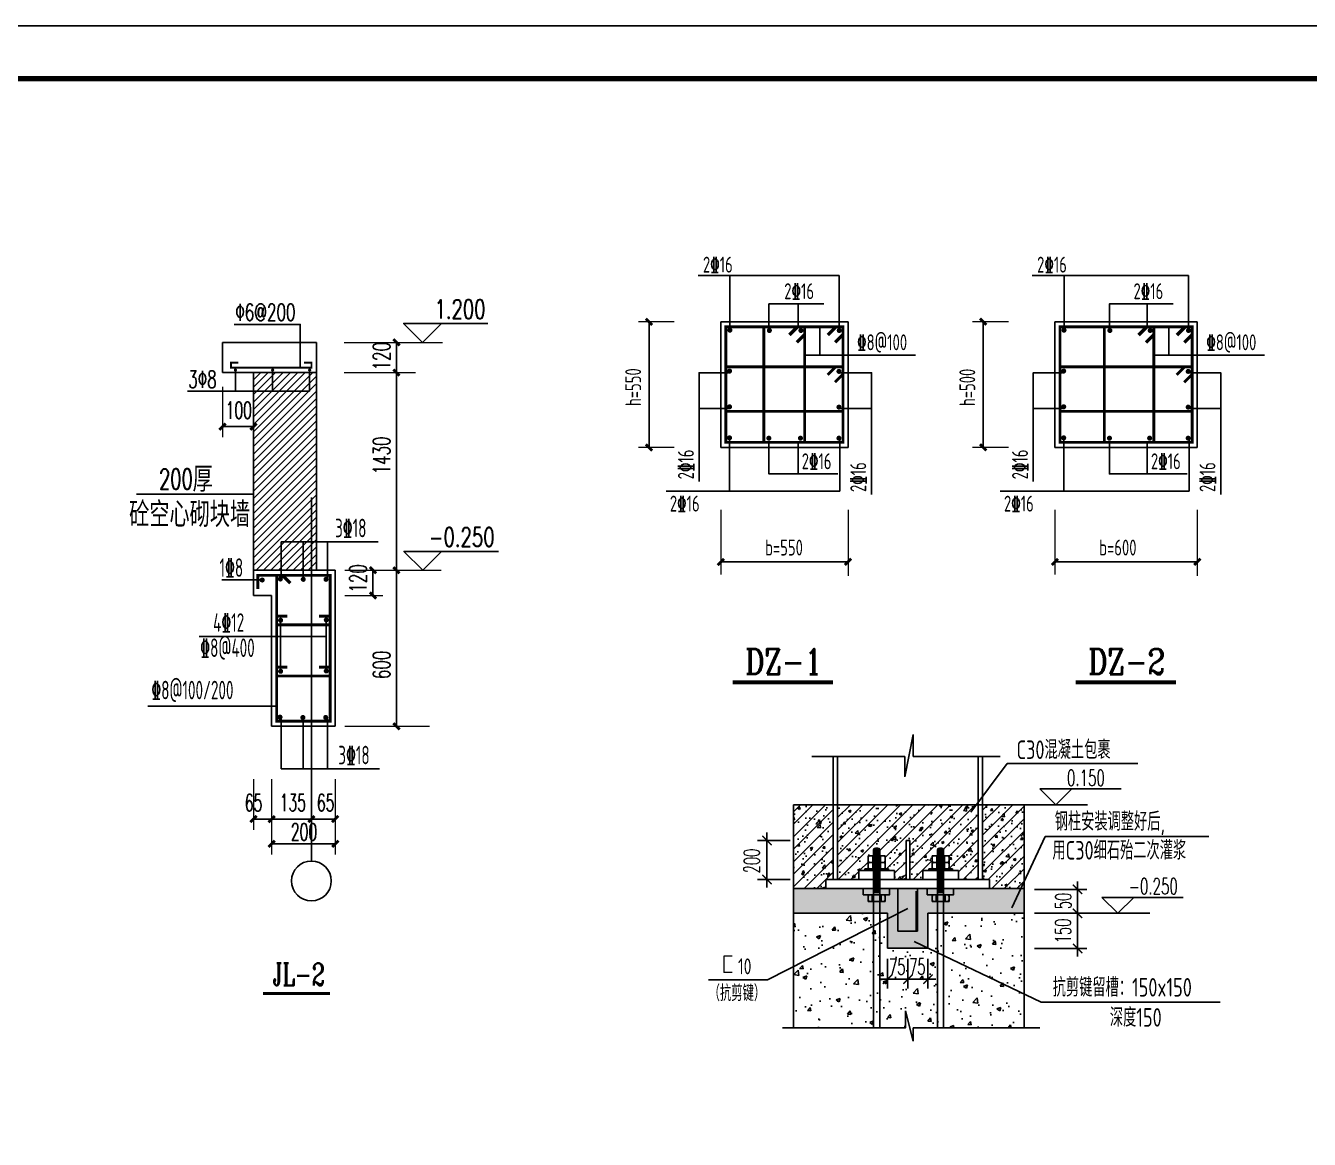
# Model space of a CAD drawing. Extents: x -307088 to 5640332, y -3541089 to -2181377.
# Drawn here: x 5581651 to 5605864, y -3151089 to -3130089 of the extents above; entities that cross this region are included whole.
import ezdxf
from ezdxf.enums import TextEntityAlignment as Align

# ---------------------------------------------------------------- set-up
doc = ezdxf.new("R2010")
doc.units = 0
doc.header["$LTSCALE"] = 100
doc.header["$MEASUREMENT"] = 0
doc.linetypes.add('2', pattern=[1850, 1200, -300, 50, -300])
doc.linetypes.add('DASH', pattern=[0.35, 0.25, -0.1])
doc.layers.get('0').update_dxf_attribs({"linetype": 'CONTINUOUS'})
for name, color, linetype in [('100', 9, 'CONTINUOUS'), ('AXIS', 3, 'CONTINUOUS'), ('AXIS_TEXT', 7, 'CONTINUOUS'), ('green', 3, 'CONTINUOUS'), ('PUB_DIM', 3, 'CONTINUOUS'), ('PUB_TEXT', 7, 'CONTINUOUS'), ('PUB_TITLE', 4, 'CONTINUOUS'), ('标注', 7, 'CONTINUOUS'), ('梁', 4, 'CONTINUOUS'), ('绿线', 3, 'CONTINUOUS'), ('轴线__点划线', 253, '2')]:
    doc.layers.add(name, color=color, linetype=linetype)
doc.layers.add('101', color=3, linetype='CONTINUOUS', lineweight=18)
doc.layers.add('文字', color=3, linetype='CONTINUOUS', lineweight=20)
doc.styles.add('_HZTXT', font='tssdeng.shx', dxfattribs={"width": 0.8, "bigfont": 'HZTXT.shx'})
doc.styles.add('_SIMPLEX', font='SIMPLEX.shx', dxfattribs={"width": 0.8})
doc.styles.add('_SIMPLEX1', font='SIMPLEX1.shx', dxfattribs={"width": 0.6})
doc.styles.add('character', font='romans.shx', dxfattribs={"width": 0.618, "bigfont": 'tssdchn.shx'})
doc.styles.add('COMPLEX', font='COMPLEX')
doc.styles.add('DIM_FONT', font='SIMPLEX.shx', dxfattribs={"width": 0.6, "bigfont": 'hztxt.shx'})
doc.styles.add('HZ500', font='tssdeng.shx', dxfattribs={"width": 0.75, "height": 500, "bigfont": 'tssdchn.shx'})
doc.styles.get("Standard").update_dxf_attribs({"font": 'tssdeng.shx', "height": 3, "bigfont": 'tssdchn.shx'})

# ---------------------------------------------------------------- blocks, each defined once
blk = doc.blocks.new('_ARCHTICK')
at = {"color": 0, "linetype": 'ByBlock', "const_width": 0.15}
blk.add_lwpolyline([(-0.5, -0.5), (0.5, 0.5)], dxfattribs=at)
blk = doc.blocks.new('_AXISO')
blk.add_circle((0, 0), 0.5)
at = {"layer": 'AXIS_TEXT', "style": 'COMPLEX', "width": 1.041667}
blk.add_attdef('A', text='', height=0.56, dxfattribs=at).set_placement((-0.25, -0.28), (0.25, -0.28), align=Align.FIT)

msp = doc.modelspace()

# ---------------------------------------------------------------- hatches: boundary and pattern name
h = msp.add_hatch()
h.set_pattern_fill('ANSI31', color=256, scale=792, style=0)
h.set_pattern_definition([(45, (5949084.57, -2046854.02), (-70.003571, 70.003571), [])])
h.paths.add_polyline_path([(5587136.9, -3136624.8), (5587005.7, -3136624.8), (5587005.7, -3136974.9), (5585948.9, -3136974.9), (5585948.9, -3140352.3), (5586131.8, -3140352.3), (5586131.8, -3139818.9), (5587136.9, -3139818.9)])
h.paths.add_polyline_path([(5586129.7, -3136624.8), (5585987, -3136624.8), (5585948.9, -3136624.8), (5585948.9, -3136974.9), (5586129.7, -3136974.9)], flags=17)
h.paths.add_polyline_path([(5586542.6, -3136624.8), (5586129.7, -3136624.8), (5586129.7, -3136974.9), (5586542.6, -3136974.9)], flags=17)
h.paths.add_polyline_path([(5587005.7, -3136624.8), (5586542.6, -3136624.8), (5586542.6, -3136974.9), (5587005.7, -3136974.9)], flags=16)
h.paths.add_polyline_path([(5586541.9, -3139818.9), (5586131.8, -3139818.9), (5586131.8, -3140352.3), (5586541.9, -3140352.3)], flags=16)
h.paths.add_polyline_path([(5586987.9, -3139818.9), (5586541.9, -3139818.9), (5586541.9, -3140352.3), (5586987.9, -3140352.3)], flags=16)
h.paths.add_polyline_path([(5587136.9, -3139818.9), (5586987.9, -3139818.9), (5586987.9, -3140352.3), (5587136.9, -3140352.3)])
h = msp.add_hatch()
h.set_pattern_fill('钢筋混凝土', color=256, scale=66.666667, style=0)
h.set_pattern_definition([(45, (2558449.74, -2385433.63), (-117.85113, 117.85113), []), (50, (2558449.74, -2385433.63), (478.173455, -41.834757), [50, -550]), (355, (2558449.74, -2385433.63), (-92.50089, 501.46142), [40, -440]), (100.4514, (2558489.6, -2385437.1), (385.67292, 459.62636), [42.49346, -467.428075]), (46.1842, (2558449.74, -2385300.3), (711.49403, -110.34601), [75, -825]), (96.6356, (2558509, -2385309.5), (623.10847, 649.41191), [63.7402, -701.142]), (351.1842, (2558449.74, -2385300.3), (623.10796, 649.4124), [60, -660]), (21, (2558516.4, -2385333.63), (397.938035, -268.412594), [50, -550]), (326, (2558516.4, -2385333.63), (162.21022, 483.43336), [40, -440]), (71.4514, (2558549.57, -2385356), (560.14842, 215.02033), [42.49346, -467.428075]), (37.5, (2558449.74, -2385433.63), (8.10657, 221.929236), [0, -434.666667, 0, -446.666667, 0, -441.666667]), (7.5, (2558449.74, -2385433.63), (175.379692, 262.941141), [0, -254.666667, 0, -424.666667, 0, -168.333333]), (327.5, (2558301.07, -2385433.63), (355.881624, -15.036581), [0, -166.666667, 0, -520, 0, -690]), (317.5, (2558234.4, -2385433.63), (388.79078, 66.736655), [0, -216.666667, 0, -345.333333, 0, -490])])
h.paths.add_polyline_path([(5599616.9, -3144782.4), (5596966.8, -3144782.4), (5596966.8, -3146191.1), (5597365, -3146191.1), (5597365, -3146022.4), (5597478.1, -3146022.4), (5597478.1, -3145989.4), (5597542.2, -3145989.4), (5597542.2, -3145866), (5597542.2, -3145744.7), (5597644.3, -3145744.7), (5597644.3, -3145632.1, -0.4142136), (5597679, -3145597.4), (5597725.7, -3145597.4, -0.4142136), (5597760.4, -3145632.1), (5597760.4, -3145744.7), (5597862.5, -3145744.7), (5597862.5, -3145866), (5597862.5, -3145989.4), (5597926.6, -3145989.4), (5597926.6, -3146022.4), (5598039.7, -3146022.4), (5598039.7, -3146191.1), (5598256.9, -3146191.1), (5598256.9, -3145455.6), (5598326.8, -3145455.6), (5598326.8, -3146191.1), (5598570.9, -3146191.1), (5598570.9, -3146022.4), (5598684, -3146022.4), (5598684, -3145989.4), (5598748.2, -3145989.4), (5598748.2, -3145866), (5598748.2, -3145744.7), (5598850.3, -3145744.7), (5598850.3, -3145632.1, -0.4142136), (5598884.9, -3145597.4), (5598931.7, -3145597.4, -0.4142136), (5598966.3, -3145632.1), (5598966.3, -3145744.7), (5599068.4, -3145744.7), (5599068.4, -3145866), (5599068.4, -3145989.4), (5599132.6, -3145989.4), (5599132.6, -3146022.4), (5599245.7, -3146022.4), (5599245.7, -3146191.1), (5599616.9, -3146191.1)])
h.paths.add_polyline_path([(5596882.5, -3144782.4), (5596135.5, -3144782.4), (5596135.5, -3146359.8), (5596742.2, -3146359.8), (5596742.2, -3146191.1), (5596882.5, -3146191.1)])
h.paths.add_polyline_path([(5600482.3, -3144782.4), (5599701.2, -3144782.4), (5599701.2, -3146191.1), (5599831, -3146191.1), (5599831, -3146359.8), (5600425.2, -3146359.8), (5600482.3, -3146237.4)])
at = {"layer": 'PUB_DIM', "lineweight": -3}
h = msp.add_hatch(dxfattribs=at)
h.set_pattern_fill('AR-CONC', color=136, scale=61.7112, style=0)
h.set_pattern_definition([(50, (5694488, -3119793.1), (756.215, -66.1602), [79.073, -869.806]), (355, (5694488, -3119793.1), (-146.287, 793.044), [63.2586, -695.845]), (100.4514, (5694551, -3119798.6), (609.9285, 726.8833), [67.202, -739.2214]), (46.1842, (5694488, -3119582.25), (1125.203, -174.508), [118.61, -1304.709]), (96.6356, (5694581.7, -3119596.8), (985.425, 1027.023), [100.803, -1108.832]), (351.1842, (5694488, -3119582.2), (985.424, 1027.023), [94.888, -1043.767]), (21, (5694593.4, -3119634.97), (629.3253, -424.4853), [79.073, -869.806]), (326, (5694593.4, -3119635), (256.53, 764.533), [63.2586, -695.845]), (71.4514, (5694645.85, -3119670.34), (885.8555, 340.047), [67.202, -739.2214]), (37.5, (5694487.98, -3119793.1), (12.82026, 350.97345), [0, -687.4104, 0, -706.388, 0, -698.4806]), (7.5, (5694487.98, -3119793.1), (277.357, 415.8324), [0, -402.7466, 0, -671.5957, 0, -266.2134]), (327.5, (5694252.87, -3119793.1), (562.81455, -23.7798), [0, -263.5776, 0, -822.3621, 0, -1091.2113]), (317.5, (5694147.44, -3119793.1), (614.8592, 105.5417), [0, -342.651, 0, -546.1328, 0, -774.9181])])
h.paths.add_polyline_path([(5600482.3, -3146826.6), (5599010.3, -3146826.6), (5598670.8, -3147166), (5598670.8, -3147490.9), (5597939.8, -3147490.9), (5597939.8, -3146826.6), (5596135.5, -3146826.6), (5596135.5, -3148985.6), (5598245.6, -3148985.6), (5598245.6, -3148666.2), (5598394, -3149236.6), (5598394, -3148985.6), (5600482.3, -3148985.6)])
h.paths.add_polyline_path([(5598295.6, -3147910.1), (5598769.1, -3147910.1), (5598769.1, -3148345), (5598295.6, -3148345)], flags=24)
h.paths.add_polyline_path([(5597802.4, -3147910.1), (5598275.9, -3147910.1), (5598275.9, -3148345), (5597802.4, -3148345)], flags=24)
at = {"layer": '标注', "lineweight": -3, "ltscale": 30}
h = msp.add_hatch(dxfattribs=at)
h.set_pattern_fill('AR-SAND', color=136, scale=2, style=0)
h.set_pattern_definition([(37.5, (5322665.095, -3196082.975), (-3.200063, 97.882647), [0, -77.216, 0, -86.36, 0, -82.55]), (7.5, (5322665.1, -3196082.97), (89.904657, 143.36502), [0, -41.656, 0, -69.596, 0, -26.67]), (327.5, (5322602.61, -3196082.975), (158.198474, 0.287437), [0, -25.4, 0, -91.44, 0, -119.38]), (317.5, (5322602.61, -3196082.97), (152.71129, 44.585865), [0, -12.7, 0, -59.944, 0, -68.58])])
h.paths.add_polyline_path([(5597906.1, -3146826.6), (5597906.1, -3147482.6), (5598670.8, -3147482.6), (5598670.8, -3146826.6), (5600482.3, -3146826.6), (5600482.3, -3146359.8), (5596135.5, -3146359.8), (5596135.5, -3146826.6)])

# ---------------------------------------------------------------- linework, layer by layer
for p, q in [((5596997.6, -3134801.5), (5594335.4, -3134801.5)), ((5594934.1, -3135830.8), (5594934.1, -3134801)), ((5596997.6, -3135837), (5596997.6, -3134801.5)), ((5603584.9, -3134801.5), (5600637.7, -3134801.5)), ((5601236.5, -3135830.8), (5601236.5, -3134801)), ((5603584.9, -3135837), (5603584.9, -3134801.5)), ((5594762.8, -3138042), (5594762.8, -3135672.9)), ((5594762.8, -3135672.9), (5597162.8, -3135672.9)), ((5597162.8, -3138042), (5597162.8, -3135672.9)), ((5601065.2, -3138042), (5601065.2, -3135672.9)), ((5601065.2, -3135672.9), (5603750.1, -3135672.9)), ((5603750.1, -3138042), (5603750.1, -3135672.9)), ((5585365, -3136060.4), (5587136.9, -3136060.4)), ((5585365, -3136630.6), (5585365, -3136060.4)), ((5587136.9, -3139389.4), (5587136.9, -3136060.4)), ((5596344.2, -3136301.9), (5598433.6, -3136301.9)), ((5602931.5, -3136301.9), (5605020.9, -3136301.9)), ((5585365, -3136630.6), (5587136.9, -3136630.6)), ((5585948.9, -3140358), (5585948.9, -3136630.6)), ((5587136.9, -3140358), (5587136.9, -3136630.6)), ((5594928, -3137861.7), (5594928, -3138868.7)), ((5597009.5, -3137861.7), (5597009.5, -3138868.7)), ((5601230.3, -3137861.7), (5601230.3, -3138868.7)), ((5603596.7, -3137861.7), (5603596.7, -3138868.7)), ((5594762.8, -3138042), (5597162.8, -3138042)), ((5601065.2, -3138042), (5603750.1, -3138042)), ((5597009.5, -3138868.7), (5593729.2, -3138868.7)), ((5603596.7, -3138868.7), (5600031.5, -3138868.7)), ((5587490.1, -3140358), (5585948.9, -3140358)), ((5585948.9, -3140833.2), (5585948.9, -3140358)), ((5587490.1, -3143299.8), (5587490.1, -3140358)), ((5586290.1, -3140833.2), (5585948.9, -3140833.2)), ((5586290.1, -3143299.8), (5586290.1, -3140833.2)), ((5586459.3, -3142263.7), (5586459.3, -3141296.2)), ((5587321.1, -3141295.2), (5587321.1, -3142265.4)), ((5587321.1, -3141607.3), (5584921.1, -3141607.3)), ((5583956.1, -3142918.5), (5586385.1, -3142918.5)), ((5587490.1, -3143299.8), (5586290.1, -3143299.8)), ((5596135.5, -3144782.4, -5083.4), (5600482.3, -3144782.4, -5083.4)), ((5596135.5, -3146359.8, -5083.4), (5596135.5, -3144782.4, -5083.4)), ((5600482.3, -3146359.8, -5083.4), (5600482.3, -3144782.4, -5083.4))]:
    msp.add_line(p, q)
at = {"linetype": 'Continuous'}
for p, q in [((5596218.9, -3135768), (5596218.9, -3135336.2)), ((5602806.2, -3135768), (5602806.2, -3135336.2)), ((5596627.7, -3136301.9), (5596627.7, -3135768)), ((5597162.8, -3135672.9), (5597162.8, -3138042)), ((5603215, -3136301.9), (5603215, -3135768)), ((5603750.1, -3135672.9), (5603750.1, -3138042)), ((5585607.3, -3136573.6), (5585607.3, -3136980.7)), ((5586309.2, -3136573.6), (5586309.2, -3136980.7)), ((5587005.7, -3136573.6), (5587005.7, -3136980.7)), ((5587005.7, -3136980.7), (5584700.2, -3136980.7)), ((5596218.9, -3137947), (5596218.9, -3138540.5)), ((5602806.2, -3137947), (5602806.2, -3138540.5)), ((5585948.9, -3138922.7), (5583738.1, -3138922.7)), ((5586290.1, -3140358), (5587490.1, -3140358))]:
    msp.add_line(p, q, dxfattribs=at)
for points in [[(5596705.8, -3135336.2), (5595669.7, -3135336.2), (5595669.7, -3135764.5)], [(5603293.1, -3135336.2), (5602093.6, -3135336.2), (5602093.6, -3135764.5)], [(5585580.5, -3135721.5), (5586829.5, -3135721.5), (5586829.5, -3136536.7)], [(5596969.6, -3138540.5), (5595669.7, -3138540.5), (5595669.7, -3137950.5)], [(5603556.9, -3138540.5), (5602093.6, -3138540.5), (5602093.6, -3137950.5)]]:
    msp.add_lwpolyline(points, dxfattribs=at)
for points in [[(5590365.7, -3135704.7), (5588779.6, -3135704.7), (5589135.3, -3136060.4), (5589491.1, -3135704.7)], [(5594904.7, -3136633.4), (5594353.3, -3136633.4), (5594353.3, -3138681.8)], [(5597020.9, -3136633.4), (5597605.3, -3136633.4), (5597605.3, -3138929)], [(5601207.1, -3136633.4), (5600655.6, -3136633.4), (5600655.6, -3138681.8)], [(5603608.2, -3136633.4), (5604192.6, -3136633.4), (5604192.6, -3138929)], [(5594904.7, -3137307), (5594353.3, -3137307)], [(5597020.9, -3137307), (5597605.3, -3137307)], [(5601207.1, -3137307), (5600655.6, -3137307)], [(5603608.2, -3137307), (5604192.6, -3137307)], [(5586473, -3140499.9), (5586473, -3139824.6), (5588298.8, -3139824.6)], [(5586883.1, -3140499.9), (5586883.1, -3139824.6)], [(5587341.1, -3140499.9), (5587341.1, -3139824.6)], [(5590572.3, -3140002.3), (5588783.8, -3140002.3), (5589139.6, -3140358), (5589495.3, -3140002.3)], [(5586123.9, -3140541.9), (5585351.1, -3140541.9)]]:
    msp.add_lwpolyline(points)
at = {"color": 1, "const_width": 53.5}
for points in [[(5594857.8, -3137947), (5597067.8, -3137947), (5597067.8, -3135768), (5594857.8, -3135768)], [(5595573.6, -3137947), (5596344.2, -3137947), (5596344.2, -3135768), (5595573.6, -3135768)], [(5601160.2, -3137947), (5603655, -3137947), (5603655, -3135768), (5601160.2, -3135768)], [(5601997.5, -3137947), (5602931.5, -3137947), (5602931.5, -3135768), (5601997.5, -3135768)], [(5594857.8, -3137362.4), (5597067.8, -3137362.4), (5597067.8, -3136522.2), (5594857.8, -3136522.2)], [(5601160.2, -3137362.4), (5603655, -3137362.4), (5603655, -3136522.2), (5601160.2, -3136522.2)]]:
    msp.add_lwpolyline(points, close=True, dxfattribs=at)
at = {"color": 1, "const_width": 47.5}
for points in [[(5594934.1, -3135854.6, -1), (5594934.1, -3135807, -1)], [(5595678.5, -3135860.8, 1), (5595678.5, -3135813.2, 1)], [(5596274.1, -3135860.8, 1), (5596274.1, -3135813.2, 1)], [(5596997.6, -3135860.8, 1), (5596997.6, -3135813.2, 1)], [(5601236.5, -3135854.6, -1), (5601236.5, -3135807, -1)], [(5602102.4, -3135860.8, 1), (5602102.4, -3135813.2, 1)], [(5602861.3, -3135860.8, 1), (5602861.3, -3135813.2, 1)], [(5603584.9, -3135860.8, 1), (5603584.9, -3135813.2, 1)], [(5594928, -3136625.7, -1), (5594928, -3136578.2, -1)], [(5596991.5, -3136631.9, 1), (5596991.5, -3136584.4, 1)], [(5601230.3, -3136625.7, -1), (5601230.3, -3136578.2, -1)], [(5603578.7, -3136631.9, 1), (5603578.7, -3136584.4, 1)], [(5594928, -3137299.4, -1), (5594928, -3137251.9, -1)], [(5596991.5, -3137305.6, 1), (5596991.5, -3137258.1, 1)], [(5601230.3, -3137299.4, -1), (5601230.3, -3137251.9, -1)], [(5603578.7, -3137305.6, 1), (5603578.7, -3137258.1, 1)], [(5594928, -3137885.4, -1), (5594928, -3137837.9, -1)], [(5595669, -3137891.6, 1), (5595669, -3137844.1, 1)], [(5596264.6, -3137891.6, 1), (5596264.6, -3137844.1, 1)], [(5596991.5, -3137891.6, 1), (5596991.5, -3137844.1, 1)], [(5601230.3, -3137885.4, -1), (5601230.3, -3137837.9, -1)], [(5602092.9, -3137891.6, 1), (5602092.9, -3137844.1, 1)], [(5602851.9, -3137891.6, 1), (5602851.9, -3137844.1, 1)], [(5603578.7, -3137891.6, 1), (5603578.7, -3137844.1, 1)], [(5586088.1, -3140542.1, 1), (5586135.6, -3140542.1, 1)], [(5586478, -3140523.2, 1), (5586430.4, -3140523.2, 1)], [(5586910.2, -3140529.4, 1), (5586862.6, -3140529.4, 1)], [(5587339.7, -3140529.4, 1), (5587292.2, -3140529.4, 1)]]:
    msp.add_lwpolyline(points, format="xyb", close=True, dxfattribs=at)
at = {"color": 1, "const_width": 53.5}
for points in [[(5596173.7, -3135797), (5596052.5, -3135918.2)], [(5596218.9, -3135768), (5596060.6, -3135926.3)], [(5596897.2, -3135797), (5596776.1, -3135918.2)], [(5596942.5, -3135768), (5596784.2, -3135926.3)], [(5602760.9, -3135797), (5602639.8, -3135918.2)], [(5602806.2, -3135768), (5602647.9, -3135926.3)], [(5603484.5, -3135797), (5603363.3, -3135918.2)], [(5603529.8, -3135768), (5603371.4, -3135926.3)], [(5596344.2, -3135906.2), (5596192.3, -3136058)], [(5596320.4, -3135943.8), (5596199.3, -3136065)], [(5597067.8, -3135906.2), (5596915.9, -3136058)], [(5597044, -3135943.8), (5596922.8, -3136065)], [(5602931.5, -3135906.2), (5602779.6, -3136058)], [(5602907.7, -3135943.8), (5602786.5, -3136065)], [(5603655, -3135906.2), (5603503.2, -3136058)], [(5603631.3, -3135943.8), (5603510.1, -3136065)], [(5596926.3, -3136522.2), (5596776.1, -3136672.4)], [(5603513.6, -3136522.2), (5603363.3, -3136672.4)], [(5597067.8, -3136660.4), (5596915.9, -3136812.3)], [(5603655, -3136660.4), (5603503.2, -3136812.3)], [(5586486.6, -3140453.1), (5586638.4, -3140604.9)], [(5586524.2, -3140476.8), (5586645.4, -3140598)]]:
    msp.add_lwpolyline(points, dxfattribs=at)
at = {"linetype": 'Continuous'}
msp.add_lwpolyline([(5586899.3, -3136441.7, 35.6, 35.6, 0), (5587041.9, -3136441.7, 35.6, 35.6, 0), (5587041.9, -3136536.7, 35.6, 35.6, 0), (5585521.6, -3136536.7, 35.6, 35.6, 0), (5585521.6, -3136441.7, 35.6, 35.6, 0), (5585664.1, -3136441.7, 0, 0, 0)], format="xyseb", dxfattribs=at)
at = {"linetype": 'Continuous', "const_width": 29.7}
for points in [[(5585592.2, -3136583.5, 1), (5585621.9, -3136583.5, 1)], [(5586294, -3136583.5, 1), (5586323.7, -3136583.5, 1)], [(5586992.4, -3136583.5, 1), (5587022.1, -3136583.5, 1)]]:
    msp.add_lwpolyline(points, format="xyb", close=True, dxfattribs=at)
at = {"color": 1, "const_width": 53.5, "elevation": 0}
for points in [[(5586473, -3140453.1), (5586385.1, -3140453.1), (5586385.1, -3143204.8), (5587395.1, -3143204.8), (5587395.1, -3140453.1), (5586029.8, -3140453.1), (5586029.8, -3140711.5)], [(5586587.1, -3141222.4), (5586385.1, -3141222.4), (5586385.1, -3141388.6), (5587395.1, -3141388.6), (5587395.1, -3141222.4), (5587181.1, -3141222.4)], [(5586587.1, -3142184.7), (5586385.1, -3142184.7), (5586385.1, -3142350.9), (5587395.1, -3142350.9), (5587395.1, -3142184.7), (5587181.1, -3142184.7)]]:
    msp.add_lwpolyline(points, dxfattribs=at)
msp.add_lwpolyline([(5587395.1, -3143204.8), (5587395.1, -3140453.1), (5586385.1, -3140453.1), (5586385.1, -3143204.8)], close=True, dxfattribs=at)
at = {"color": 1, "const_width": 47.5, "elevation": 0}
for points in [[(5586435.5, -3141301.4, 1), (5586483.1, -3141301.4, 1)], [(5587297.3, -3141295.2, 1), (5587344.8, -3141295.2, 1)], [(5586435.5, -3142263.7, 1), (5586483.1, -3142263.7, 1)], [(5587297.3, -3142257.5, 1), (5587344.8, -3142257.5, 1)], [(5586471.8, -3143128.5, -1), (5586424.2, -3143128.5, -1)], [(5586904, -3143134.6, -1), (5586856.5, -3143134.6, -1)], [(5587333.5, -3143134.6, -1), (5587286, -3143134.6, -1)]]:
    msp.add_lwpolyline(points, format="xyb", close=True, dxfattribs=at)
at = {"elevation": 0}
for points, const_width in [([(5594987.6, -3142470.6), (5596877.9, -3142470.6)], 71.3), ([(5601458.6, -3142470.6), (5603348.9, -3142470.6)], 71.3), ([(5586125.8, -3148339), (5587394.1, -3148339)], 59.4)]:
    msp.add_lwpolyline(points, dxfattribs=dict(at, const_width=const_width))
for points in [[(5586473, -3143157.9), (5586473, -3144102.1), (5588326.8, -3144102.1)], [(5586883.1, -3143157.9), (5586883.1, -3144102.1)], [(5587341.1, -3143157.9), (5587341.1, -3144102.1)]]:
    msp.add_lwpolyline(points, dxfattribs=at)
at = {"layer": '100'}
for p, q in [((5593409, -3138055), (5593409, -3135672.9)), ((5599711.4, -3138055), (5599711.4, -3135672.9)), ((5588643.3, -3136060.4), (5588643.3, -3143301.2)), ((5585948.9, -3137649.9), (5585365, -3137649.9)), ((5588201.3, -3140358), (5588201.3, -3140833.2)), ((5597162.8, -3140200.7), (5594762.8, -3140200.7)), ((5603750.1, -3140200.7), (5601065.2, -3140200.7)), ((5587503.1, -3145049.6), (5585948.9, -3145049.6)), ((5587503.1, -3145515.7), (5586290.1, -3145515.7))]:
    msp.add_line(p, q, dxfattribs=at)
at = {"layer": '100', "const_width": 53.5}
for points in [[(5593468.4, -3135732.3), (5593349.6, -3135613.5)], [(5593468.4, -3135732.3), (5593349.6, -3135613.5)], [(5599770.8, -3135732.3), (5599652, -3135613.5)], [(5599770.8, -3135732.3), (5599652, -3135613.5)], [(5588583.9, -3136001), (5588702.7, -3136119.8)], [(5588583.9, -3136001), (5588702.7, -3136119.8)], [(5588583.9, -3136571.2), (5588702.7, -3136690)], [(5588583.9, -3136571.2), (5588702.7, -3136690)], [(5585424.4, -3137590.5), (5585305.6, -3137709.3)], [(5585424.4, -3137590.5), (5585305.6, -3137709.3)], [(5586008.3, -3137590.5), (5585889.5, -3137709.3)], [(5586008.3, -3137590.5), (5585889.5, -3137709.3)], [(5593468.4, -3138101.4), (5593349.6, -3137982.6)], [(5593468.4, -3138101.4), (5593349.6, -3137982.6)], [(5599770.8, -3138101.4), (5599652, -3137982.6)], [(5599770.8, -3138101.4), (5599652, -3137982.6)], [(5594822.2, -3140141.3), (5594703.4, -3140260.1)], [(5594822.2, -3140141.3), (5594703.4, -3140260.1)], [(5597222.2, -3140141.3), (5597103.4, -3140260.1)], [(5597222.2, -3140141.3), (5597103.4, -3140260.1)], [(5601124.6, -3140141.3), (5601005.8, -3140260.1)], [(5601124.6, -3140141.3), (5601005.8, -3140260.1)], [(5603809.5, -3140141.3), (5603690.7, -3140260.1)], [(5603809.5, -3140141.3), (5603690.7, -3140260.1)], [(5588141.9, -3140298.6), (5588260.7, -3140417.4)], [(5588141.9, -3140298.6), (5588260.7, -3140417.4)], [(5588583.9, -3140298.6), (5588702.7, -3140417.4)], [(5588583.9, -3140298.6), (5588702.7, -3140417.4)], [(5588141.9, -3140773.8), (5588260.7, -3140892.6)], [(5588141.9, -3140773.8), (5588260.7, -3140892.6)], [(5586008.3, -3144990.2), (5585889.5, -3145109)], [(5586008.3, -3144990.2), (5585889.5, -3145109)]]:
    msp.add_lwpolyline(points, dxfattribs=at)
at = {"layer": '100', "const_width": 53.5, "elevation": 0}
for points in [[(5588583.9, -3143241.8), (5588702.7, -3143360.6)], [(5588583.9, -3143241.8), (5588702.7, -3143360.6)], [(5586349.5, -3144990.2), (5586230.7, -3145109)], [(5586349.5, -3144990.2), (5586230.7, -3145109)], [(5587099.5, -3144990.2), (5586980.7, -3145109)], [(5587099.5, -3144990.2), (5586980.7, -3145109)], [(5587549.5, -3144990.2), (5587430.7, -3145109)], [(5587549.5, -3144990.2), (5587430.7, -3145109)], [(5586349.5, -3145456.3), (5586230.7, -3145575.1)], [(5586349.5, -3145456.3), (5586230.7, -3145575.1)], [(5587549.5, -3145456.3), (5587430.7, -3145575.1)], [(5587549.5, -3145456.3), (5587430.7, -3145575.1)]]:
    msp.add_lwpolyline(points, dxfattribs=at)
at = {"layer": '101'}
for p, q in [((5593885.7, -3135672.9), (5593208.2, -3135672.9)), ((5600188, -3135672.9), (5599510.6, -3135672.9)), ((5587658.8, -3136060.4), (5589268.7, -3136060.4)), ((5587658.8, -3136060.4), (5589268.7, -3136060.4)), ((5587658.8, -3136060.4), (5589510.4, -3136060.4)), ((5587658.8, -3136630.6), (5588979.2, -3136630.6)), ((5587658.8, -3136630.6), (5588979.2, -3136630.6)), ((5587658.8, -3136630.6), (5589002.7, -3136630.6)), ((5587658.8, -3136630.6), (5589002.7, -3136630.6)), ((5585365, -3136897.2), (5585365, -3137850.7)), ((5585365, -3136897.2), (5585365, -3137850.7)), ((5585365, -3136897.2), (5585365, -3137850.7)), ((5585948.9, -3136897.2), (5585948.9, -3137850.7)), ((5585948.9, -3136897.2), (5585948.9, -3137850.7)), ((5585948.9, -3136897.2), (5585948.9, -3137850.7)), ((5593885.7, -3138042), (5593208.2, -3138042)), ((5600188, -3138042), (5599510.6, -3138042)), ((5594762.8, -3139216.2), (5594762.8, -3140437)), ((5597162.8, -3139216.2), (5597162.8, -3140460.6)), ((5597162.8, -3139216.2), (5597162.8, -3140437)), ((5601065.2, -3139216.2), (5601065.2, -3140437)), ((5603750.1, -3139216.2), (5603750.1, -3140460.6)), ((5603750.1, -3139216.2), (5603750.1, -3140437)), ((5587670.8, -3140358), (5589268.7, -3140358)), ((5587670.8, -3140358), (5589489.1, -3140358)), ((5587670.8, -3140833.2), (5588386.3, -3140833.2)), ((5587670.8, -3143301.2), (5589268.7, -3143301.2)), ((5585948.9, -3144297), (5585948.9, -3145250.4)), ((5585948.9, -3144297), (5585948.9, -3145250.4)), ((5585948.9, -3144297), (5585948.9, -3145250.4)), ((5586290.1, -3144297), (5586290.1, -3145250.4)), ((5586290.1, -3144297), (5586290.1, -3145250.4)), ((5587040.1, -3144297), (5587040.1, -3145250.4)), ((5587490.1, -3144297), (5587490.1, -3145250.4)), ((5586290.1, -3144763), (5586290.1, -3145716.5)), ((5586290.1, -3144763), (5586290.1, -3145716.5)), ((5587490.1, -3144763), (5587490.1, -3145716.5))]:
    msp.add_line(p, q, dxfattribs=at)
at = {"layer": '101', "linetype": 'Continuous'}
msp.add_line((5585987, -3136630.6), (5587136.9, -3136630.6), dxfattribs=at)
at = {"layer": 'AXIS', "color": 136}
for p, q in [((5596072.9, -3145455.5, -5083.4), (5595457.3, -3145455.5, -5083.4)), ((5595633.3, -3145305.5, -5083.4), (5595633.3, -3146338.5, -5083.4)), ((5596072.9, -3146188.5, -5083.4), (5595457.3, -3146188.5, -5083.4)), ((5601492.2, -3146225.1, -5083.4), (5601492.2, -3146976.6, -5083.4)), ((5600682.3, -3146375.1, -5083.4), (5601668.2, -3146375.1, -5083.4)), ((5601492.2, -3147640.9, -5083.4), (5601492.2, -3146676.6, -5083.4)), ((5600682.3, -3146826.6, -5083.4), (5601668.2, -3146826.6, -5083.4)), ((5600682.3, -3146826.6, -5083.4), (5601668.2, -3146826.6, -5083.4)), ((5597906.1, -3147682.6, -5083.4), (5597906.1, -3148246.3, -5083.4)), ((5598291.9, -3147682.6, -5083.4), (5598291.9, -3148246.3, -5083.4)), ((5598291.9, -3147682.6, -5083.4), (5598291.9, -3148246.3, -5083.4)), ((5598670.8, -3147682.6, -5083.4), (5598670.8, -3148246.3, -5083.4)), ((5600677.2, -3147490.9, -5083.4), (5601668.2, -3147490.9, -5083.4)), ((5598441.9, -3148070.3, -5083.4), (5597756.1, -3148070.3, -5083.4)), ((5598141.9, -3148070.3, -5083.4), (5598820.8, -3148070.3, -5083.4))]:
    msp.add_line(p, q, dxfattribs=at)
at = {"layer": 'green'}
for p, q in [((5596882.5, -3143869.6, -5083.4), (5596882.5, -3146191.1, -5083.4)), ((5596966.8, -3143869.6, -5083.4), (5596966.8, -3146191.1, -5083.4)), ((5599616.9, -3143869.6, -5083.4), (5599616.9, -3146191.1, -5083.4)), ((5599701.2, -3143869.6, -5083.4), (5599701.2, -3146191.1, -5083.4)), ((5598256.9, -3145455.6, -5083.4), (5598326.8, -3145455.6, -5083.4)), ((5598256.9, -3146191.1, -5083.4), (5598256.9, -3145455.6, -5083.4)), ((5598326.8, -3145455.6, -5083.4), (5598326.8, -3146191.1, -5083.4)), ((5597542.2, -3145744.7, -5083.4), (5597542.2, -3145866, -5083.4)), ((5597542.2, -3145744.7, -5083.4), (5597644.3, -3145744.7, -5083.4)), ((5597630.4, -3145744.7, -5083.4), (5597630.4, -3145866, -5083.4)), ((5597644.3, -3148985.6, -5083.4), (5597644.3, -3145632.1, -5083.4)), ((5597760.4, -3145640.5, -5083.4), (5597644.3, -3145640.5, -5083.4)), ((5597760.4, -3145661.7, -5083.4), (5597644.3, -3145661.7, -5083.4)), ((5597760.4, -3145682.9, -5083.4), (5597644.3, -3145682.9, -5083.4)), ((5597760.4, -3145704.1, -5083.4), (5597644.3, -3145704.1, -5083.4)), ((5597760.4, -3145725.3, -5083.4), (5597644.3, -3145725.3, -5083.4)), ((5597760.4, -3145746.6, -5083.4), (5597644.3, -3145746.6, -5083.4)), ((5597758.8, -3145621.6, -5083.4), (5597645.9, -3145621.6, -5083.4)), ((5597725.7, -3145597.4, -5083.4), (5597679, -3145597.4, -5083.4)), ((5597760.4, -3148985.6, -5083.4), (5597760.4, -3145632.1, -5083.4)), ((5597862.5, -3145744.7, -5083.4), (5597760.4, -3145744.7, -5083.4)), ((5597774.2, -3145744.7, -5083.4), (5597774.2, -3145866, -5083.4)), ((5597862.5, -3145744.7, -5083.4), (5597862.5, -3145866, -5083.4)), ((5598748.2, -3145744.7, -5083.4), (5598850.3, -3145744.7, -5083.4)), ((5598748.2, -3145744.7, -5083.4), (5598748.2, -3145866, -5083.4)), ((5598836.4, -3145744.7, -5083.4), (5598836.4, -3145866, -5083.4)), ((5598850.3, -3148985.6, -5083.4), (5598850.3, -3145632.1, -5083.4)), ((5598850.3, -3145640.5, -5083.4), (5598966.3, -3145640.5, -5083.4)), ((5598850.3, -3145661.7, -5083.4), (5598966.3, -3145661.7, -5083.4)), ((5598850.3, -3145682.9, -5083.4), (5598966.3, -3145682.9, -5083.4)), ((5598850.3, -3145704.1, -5083.4), (5598966.3, -3145704.1, -5083.4)), ((5598850.3, -3145725.3, -5083.4), (5598966.3, -3145725.3, -5083.4)), ((5598850.3, -3145746.6, -5083.4), (5598966.3, -3145746.6, -5083.4)), ((5598851.9, -3145621.6, -5083.4), (5598964.7, -3145621.6, -5083.4)), ((5598884.9, -3145597.4, -5083.4), (5598931.7, -3145597.4, -5083.4)), ((5598966.3, -3148985.6, -5083.4), (5598966.3, -3145632.1, -5083.4)), ((5599068.4, -3145744.7, -5083.4), (5598966.3, -3145744.7, -5083.4)), ((5598980.2, -3145744.7, -5083.4), (5598980.2, -3145866, -5083.4)), ((5599068.4, -3145744.7, -5083.4), (5599068.4, -3145866, -5083.4)), ((5597478.1, -3146022.4, -5083.4), (5597478.1, -3145989.4, -5083.4)), ((5597478.1, -3145989.4, -5083.4), (5597702.3, -3145989.4, -5083.4)), ((5597542.2, -3145987.3, -5083.4), (5597542.2, -3145866, -5083.4)), ((5597542.2, -3145866, -5083.4), (5597630.4, -3145866, -5083.4)), ((5597542.2, -3145866, -5083.4), (5597630.4, -3145866, -5083.4)), ((5597568.9, -3145987.3, -5083.4), (5597644.3, -3145987.3, -5083.4)), ((5597630.4, -3145987.3, -5083.4), (5597630.4, -3145866, -5083.4)), ((5597760.4, -3145770.5, -5083.4), (5597644.3, -3145770.5, -5083.4)), ((5597760.4, -3145791.7, -5083.4), (5597644.3, -3145791.7, -5083.4)), ((5597760.4, -3145791.7, -5083.4), (5597644.3, -3145791.7, -5083.4)), ((5597760.4, -3145812.9, -5083.4), (5597644.3, -3145812.9, -5083.4)), ((5597760.4, -3145834.1, -5083.4), (5597644.3, -3145834.1, -5083.4)), ((5597760.4, -3145855.4, -5083.4), (5597644.3, -3145855.4, -5083.4)), ((5597760.4, -3145876.6, -5083.4), (5597644.3, -3145876.6, -5083.4)), ((5597760.4, -3145897.8, -5083.4), (5597644.3, -3145897.8, -5083.4)), ((5597760.4, -3145921.7, -5083.4), (5597644.3, -3145921.7, -5083.4)), ((5597760.4, -3145942.9, -5083.4), (5597644.3, -3145942.9, -5083.4)), ((5597760.4, -3145964.1, -5083.4), (5597644.3, -3145964.1, -5083.4)), ((5597760.4, -3145985.4, -5083.4), (5597644.3, -3145985.4, -5083.4)), ((5597760.4, -3146006.6, -5083.4), (5597644.3, -3146006.6, -5083.4)), ((5597926.6, -3145989.4, -5083.4), (5597702.3, -3145989.4, -5083.4)), ((5597862.5, -3145866, -5083.4), (5597774.2, -3145866, -5083.4)), ((5597862.5, -3145866, -5083.4), (5597774.2, -3145866, -5083.4)), ((5597774.2, -3145987.3, -5083.4), (5597774.2, -3145866, -5083.4)), ((5597862.5, -3145987.3, -5083.4), (5597862.5, -3145866, -5083.4)), ((5597926.6, -3146022.4, -5083.4), (5597926.6, -3145989.4, -5083.4)), ((5598684, -3146022.4, -5083.4), (5598684, -3145989.4, -5083.4)), ((5598684, -3145989.4, -5083.4), (5598908.3, -3145989.4, -5083.4)), ((5598748.2, -3145987.3, -5083.4), (5598748.2, -3145866, -5083.4)), ((5598748.2, -3145866, -5083.4), (5598836.4, -3145866, -5083.4)), ((5598748.2, -3145866, -5083.4), (5598836.4, -3145866, -5083.4)), ((5598836.4, -3145987.3, -5083.4), (5598836.4, -3145866, -5083.4)), ((5598850.3, -3145770.5, -5083.4), (5598966.3, -3145770.5, -5083.4)), ((5598850.3, -3145791.7, -5083.4), (5598966.3, -3145791.7, -5083.4)), ((5598850.3, -3145791.7, -5083.4), (5598966.3, -3145791.7, -5083.4)), ((5598850.3, -3145812.9, -5083.4), (5598966.3, -3145812.9, -5083.4)), ((5598850.3, -3145834.1, -5083.4), (5598966.3, -3145834.1, -5083.4)), ((5598850.3, -3145855.4, -5083.4), (5598966.3, -3145855.4, -5083.4)), ((5598850.3, -3145876.6, -5083.4), (5598966.3, -3145876.6, -5083.4)), ((5598850.3, -3145897.8, -5083.4), (5598966.3, -3145897.8, -5083.4)), ((5598850.3, -3145921.7, -5083.4), (5598966.3, -3145921.7, -5083.4)), ((5598850.3, -3145942.9, -5083.4), (5598966.3, -3145942.9, -5083.4)), ((5598850.3, -3145964.1, -5083.4), (5598966.3, -3145964.1, -5083.4)), ((5598850.3, -3145985.4, -5083.4), (5598966.3, -3145985.4, -5083.4)), ((5598850.3, -3146006.6, -5083.4), (5598966.3, -3146006.6, -5083.4)), ((5599132.6, -3145989.4, -5083.4), (5598908.3, -3145989.4, -5083.4)), ((5599041.7, -3145987.3, -5083.4), (5598966.3, -3145987.3, -5083.4)), ((5598980.2, -3145987.3, -5083.4), (5598980.2, -3145866, -5083.4)), ((5599068.4, -3145866, -5083.4), (5598980.2, -3145866, -5083.4)), ((5599068.4, -3145866, -5083.4), (5598980.2, -3145866, -5083.4)), ((5599068.4, -3145987.3, -5083.4), (5599068.4, -3145866, -5083.4)), ((5599132.6, -3146022.4, -5083.4), (5599132.6, -3145989.4, -5083.4)), ((5596742.2, -3146191.1, -5083.4), (5596742.2, -3146359.8, -5083.4)), ((5596742.2, -3146191.1, -5083.4), (5599831, -3146191.1, -5083.4)), ((5597365, -3146191.1, -5083.4), (5597365, -3146022.4, -5083.4)), ((5597644.3, -3146022.4, -5083.4), (5597365, -3146022.4, -5083.4)), ((5597786, -3146191.1, -5083.4), (5597618.7, -3146191.1, -5083.4)), ((5597760.4, -3146027.8, -5083.4), (5597644.3, -3146027.8, -5083.4)), ((5597760.4, -3146027.8, -5083.4), (5597644.3, -3146027.8, -5083.4)), ((5597760.4, -3146049, -5083.4), (5597644.3, -3146049, -5083.4)), ((5597760.4, -3146070.2, -5083.4), (5597644.3, -3146070.2, -5083.4)), ((5597760.4, -3146091.4, -5083.4), (5597644.3, -3146091.4, -5083.4)), ((5597760.4, -3146112.6, -5083.4), (5597644.3, -3146112.6, -5083.4)), ((5597760.4, -3146133.8, -5083.4), (5597644.3, -3146133.8, -5083.4)), ((5597760.4, -3146157.8, -5083.4), (5597644.3, -3146157.8, -5083.4)), ((5597760.4, -3146179, -5083.4), (5597644.3, -3146179, -5083.4)), ((5597760.4, -3146200.2, -5083.4), (5597644.3, -3146200.2, -5083.4)), ((5597760.4, -3146221.4, -5083.4), (5597644.3, -3146221.4, -5083.4)), ((5597760.4, -3146242.6, -5083.4), (5597644.3, -3146242.6, -5083.4)), ((5597760.4, -3146022.4, -5083.4), (5598039.7, -3146022.4, -5083.4)), ((5597835.8, -3146022.4, -5083.4), (5597760.4, -3146022.4, -5083.4)), ((5598039.7, -3146191.1, -5083.4), (5598039.7, -3146022.4, -5083.4)), ((5598570.9, -3146191.1, -5083.4), (5598570.9, -3146022.4, -5083.4)), ((5598850.3, -3146022.4, -5083.4), (5598570.9, -3146022.4, -5083.4)), ((5598774.9, -3146022.4, -5083.4), (5598850.3, -3146022.4, -5083.4)), ((5598824.6, -3146191.1, -5083.4), (5598992, -3146191.1, -5083.4)), ((5598850.3, -3146027.8, -5083.4), (5598966.3, -3146027.8, -5083.4)), ((5598850.3, -3146027.8, -5083.4), (5598966.3, -3146027.8, -5083.4)), ((5598850.3, -3146049, -5083.4), (5598966.3, -3146049, -5083.4)), ((5598850.3, -3146070.2, -5083.4), (5598966.3, -3146070.2, -5083.4)), ((5598850.3, -3146091.4, -5083.4), (5598966.3, -3146091.4, -5083.4)), ((5598850.3, -3146112.6, -5083.4), (5598966.3, -3146112.6, -5083.4)), ((5598850.3, -3146133.8, -5083.4), (5598966.3, -3146133.8, -5083.4)), ((5598850.3, -3146157.8, -5083.4), (5598966.3, -3146157.8, -5083.4)), ((5598850.3, -3146179, -5083.4), (5598966.3, -3146179, -5083.4)), ((5598850.3, -3146200.2, -5083.4), (5598966.3, -3146200.2, -5083.4)), ((5598850.3, -3146221.4, -5083.4), (5598966.3, -3146221.4, -5083.4)), ((5598850.3, -3146242.6, -5083.4), (5598966.3, -3146242.6, -5083.4)), ((5598966.3, -3146022.4, -5083.4), (5599245.7, -3146022.4, -5083.4)), ((5599245.7, -3146191.1, -5083.4), (5599245.7, -3146022.4, -5083.4)), ((5599831, -3146191.1, -5083.4), (5599831, -3146359.8, -5083.4)), ((5596135.5, -3146359.8, -5083.4), (5596135.5, -3148985.6, -5083.4)), ((5596135.5, -3146359.8, -5083.4), (5600482.3, -3146359.8, -5083.4)), ((5597542.2, -3146359.8, -5083.4), (5597644.3, -3146359.8, -5083.4)), ((5597542.2, -3146481.1, -5083.4), (5597542.2, -3146602.4, -5083.4)), ((5597618.7, -3146481.1, -5083.4), (5597618.7, -3146602.4, -5083.4)), ((5597630.4, -3146481.1, -5083.4), (5597630.4, -3146602.4, -5083.4)), ((5597760.4, -3146263.8, -5083.4), (5597644.3, -3146263.8, -5083.4)), ((5597760.4, -3146263.8, -5083.4), (5597644.3, -3146263.8, -5083.4)), ((5597760.4, -3146285.1, -5083.4), (5597644.3, -3146285.1, -5083.4)), ((5597760.4, -3146306.3, -5083.4), (5597644.3, -3146306.3, -5083.4)), ((5597760.4, -3146330.2, -5083.4), (5597644.3, -3146330.2, -5083.4)), ((5597760.4, -3146354.2, -5083.4), (5597644.3, -3146354.2, -5083.4)), ((5597760.4, -3146372.6, -5083.4), (5597644.3, -3146372.6, -5083.4)), ((5597760.4, -3146393.9, -5083.4), (5597644.3, -3146393.9, -5083.4)), ((5597760.4, -3146415.1, -5083.4), (5597644.3, -3146415.1, -5083.4)), ((5597760.4, -3146436.3, -5083.4), (5597644.3, -3146436.3, -5083.4)), ((5597862.5, -3146359.8, -5083.4), (5597760.4, -3146359.8, -5083.4)), ((5597862.5, -3146481.1, -5083.4), (5597774.2, -3146481.1, -5083.4)), ((5597774.2, -3146481.1, -5083.4), (5597774.2, -3146602.4, -5083.4)), ((5597786, -3146481.1, -5083.4), (5597786, -3146602.4, -5083.4)), ((5597862.5, -3146481.1, -5083.4), (5597862.5, -3146602.4, -5083.4)), ((5598748.2, -3146481.1, -5083.4), (5598748.2, -3146602.4, -5083.4)), ((5598824.6, -3146481.1, -5083.4), (5598824.6, -3146602.4, -5083.4)), ((5599311.7, -3146359.8, -5083.4), (5598824.9, -3146359.8, -5083.4)), ((5598836.4, -3146481.1, -5083.4), (5598836.4, -3146602.4, -5083.4)), ((5598850.3, -3146263.8, -5083.4), (5598966.3, -3146263.8, -5083.4)), ((5598850.3, -3146263.8, -5083.4), (5598966.3, -3146263.8, -5083.4)), ((5598850.3, -3146285.1, -5083.4), (5598966.3, -3146285.1, -5083.4)), ((5598850.3, -3146306.3, -5083.4), (5598966.3, -3146306.3, -5083.4)), ((5598850.3, -3146330.2, -5083.4), (5598966.3, -3146330.2, -5083.4)), ((5598850.3, -3146351.4, -5083.4), (5598966.3, -3146351.4, -5083.4)), ((5598850.3, -3146372.6, -5083.4), (5598966.3, -3146372.6, -5083.4)), ((5598850.3, -3146393.9, -5083.4), (5598966.3, -3146393.9, -5083.4)), ((5598850.3, -3146415.1, -5083.4), (5598966.3, -3146415.1, -5083.4)), ((5598850.3, -3146436.3, -5083.4), (5598966.3, -3146436.3, -5083.4)), ((5599068.4, -3146481.1, -5083.4), (5598980.2, -3146481.1, -5083.4)), ((5598980.2, -3146481.1, -5083.4), (5598980.2, -3146602.4, -5083.4)), ((5598992, -3146481.1, -5083.4), (5598992, -3146602.4, -5083.4)), ((5599068.4, -3146481.1, -5083.4), (5599068.4, -3146602.4, -5083.4)), ((5600482.3, -3146359.8, -5083.4), (5600482.3, -3148985.6, -5083.4)), ((5597542.2, -3146602.4, -5083.4), (5597774.2, -3146602.4, -5083.4)), ((5597542.2, -3146602.4, -5083.4), (5597630.4, -3146602.4, -5083.4)), ((5597862.5, -3146602.4, -5083.4), (5597774.2, -3146602.4, -5083.4)), ((5598748.2, -3146602.4, -5083.4), (5598980.2, -3146602.4, -5083.4)), ((5598748.2, -3146602.4, -5083.4), (5598836.4, -3146602.4, -5083.4)), ((5599068.4, -3146602.4, -5083.4), (5598980.2, -3146602.4, -5083.4)), ((5597906.1, -3146826.6, -5083.4), (5596135.5, -3146826.6, -5083.4)), ((5597906.1, -3146826.6, -5083.4), (5597906.1, -3147482.6, -5083.4)), ((5598670.8, -3146826.6, -5083.4), (5598670.8, -3147482.6, -5083.4)), ((5600482.3, -3146826.6, -5083.4), (5598670.8, -3146826.6, -5083.4)), ((5598670.8, -3147482.6, -5083.4), (5597906.1, -3147482.6, -5083.4))]:
    msp.add_line(p, q, dxfattribs=at)
at = {"layer": 'green', "elevation": -5083.4}
for points in [[(5597449, -3146481.1), (5597944.6, -3146481.1), (5597944.6, -3146359.8), (5597449, -3146359.8)], [(5598654.9, -3146481.1), (5599150.6, -3146481.1), (5599150.6, -3146359.8), (5598654.9, -3146359.8)]]:
    msp.add_lwpolyline(points, close=True, dxfattribs=at)
at = {"layer": 'green'}
for centre, radius, start, end in [((5597568.9, -3145771.4, -5083.4), 26.7, 90, 180), ((5597679, -3145632.1, -5083.4), 34.7, 90, 180), ((5597725.7, -3145632.1, -5083.4), 34.7, 0, 90), ((5597835.8, -3145771.4, -5083.4), 26.7, 0, 90), ((5598774.9, -3145771.4, -5083.4), 26.7, 90, 180), ((5598884.9, -3145632.1, -5083.4), 34.7, 90, 180), ((5598931.7, -3145632.1, -5083.4), 34.7, 0, 90), ((5599041.7, -3145771.4, -5083.4), 26.7, 0, 90), ((5597568.9, -3145839.3, -5083.4), 26.7, 180, 270), ((5597568.9, -3145892.7, -5083.4), 26.7, 90, 180), ((5597568.9, -3145960.6, -5083.4), 26.7, 180, 270), ((5597835.8, -3145839.3, -5083.4), 26.7, 270, 0), ((5597835.8, -3145892.7, -5083.4), 26.7, 0, 90), ((5597835.8, -3145960.6, -5083.4), 26.7, 270, 0), ((5598774.9, -3145839.3, -5083.4), 26.7, 180, 270), ((5598774.9, -3145892.7, -5083.4), 26.7, 90, 180), ((5598774.9, -3145960.6, -5083.4), 26.7, 180, 270), ((5599041.7, -3145839.3, -5083.4), 26.7, 270, 0), ((5599041.7, -3145892.7, -5083.4), 26.7, 0, 90), ((5599041.7, -3145960.6, -5083.4), 26.7, 270, 0), ((5597568.9, -3146507.8, -5083.4), 26.7, 90, 180), ((5597835.8, -3146507.8, -5083.4), 26.7, 0, 90), ((5598774.9, -3146507.8, -5083.4), 26.7, 90, 180), ((5599041.7, -3146507.8, -5083.4), 26.7, 0, 90), ((5597568.9, -3146575.7, -5083.4), 26.7, 180, 270), ((5597835.8, -3146575.7, -5083.4), 26.7, 270, 0), ((5598774.9, -3146575.7, -5083.4), 26.7, 180, 270), ((5599041.7, -3146575.7, -5083.4), 26.7, 270, 0)]:
    msp.add_arc(centre, radius, start, end, dxfattribs=at)
at = {"layer": 'PUB_DIM', "color": 136, "lineweight": -3}
for p, q in [((5598231.6, -3144253.6, -5083.4), (5598391.9, -3143453.7, -5083.4)), ((5598391.9, -3143453.7, -5083.4), (5598391.9, -3143869.6, -5083.4)), ((5598231.6, -3143869.6, -5083.4), (5596479.2, -3143869.6, -5083.4)), ((5598231.6, -3143869.6, -5083.4), (5598231.6, -3144253.6, -5083.4)), ((5598391.9, -3143869.6, -5083.4), (5600029.7, -3143869.6, -5083.4)), ((5599480.3, -3144919.3, -5083.4), (5600162.6, -3144003.4, -5083.4)), ((5600162.6, -3144003.4, -5083.4), (5602629.3, -3144003.4, -5083.4)), ((5600255.1, -3146724.4, -5083.4), (5600881.9, -3145380.7, -5083.4)), ((5600881.9, -3145380.7, -5083.4), (5603967.1, -3145380.7, -5083.4)), ((5598291.9, -3146733.9, -5083.4), (5595640.7, -3148084.8, -5083.4)), ((5600807.2, -3148500.7, -5083.4), (5598410.2, -3147358.4, -5083.4)), ((5595640.7, -3148084.8, -5083.4), (5594531.8, -3148084.8, -5083.4)), ((5598245.6, -3148985.6, -5083.4), (5598245.6, -3148666.2, -5083.4)), ((5598245.6, -3148666.2, -5083.4), (5598394, -3149236.6, -5083.4)), ((5600807.2, -3148500.7, -5083.4), (5604182.4, -3148500.7, -5083.4)), ((5595924.2, -3148985.6, -5083.4), (5598245.6, -3148985.6, -5083.4)), ((5598394, -3149236.6, -5083.4), (5598394, -3148985.6, -5083.4)), ((5598394, -3148985.6, -5083.4), (5600780.2, -3148985.6, -5083.4))]:
    msp.add_line(p, q, dxfattribs=at)
at = {"layer": 'PUB_DIM', "lineweight": -3, "ltscale": 10}
for p, q in [((5601082.3, -3144782.4, -5083.4), (5600782.3, -3144482.4, -5083.4)), ((5600782.3, -3144482.4, -5083.4), (5602315.1, -3144482.4, -5083.4)), ((5601082.3, -3144782.4, -5083.4), (5601382.3, -3144482.4, -5083.4)), ((5600482.3, -3144782.4, -5083.4), (5601682.3, -3144782.4, -5083.4)), ((5602252.2, -3146826.6, -5083.4), (5601952.2, -3146526.6, -5083.4)), ((5601952.2, -3146526.6, -5083.4), (5603485, -3146526.6, -5083.4)), ((5602252.2, -3146826.6, -5083.4), (5602552.2, -3146526.6, -5083.4)), ((5601652.2, -3146826.6, -5083.4), (5602852.2, -3146826.6, -5083.4))]:
    msp.add_line(p, q, dxfattribs=at)
at = {"layer": 'PUB_TITLE'}
msp.add_lwpolyline([(5555876.3, -3172089.1), (5615276.3, -3172089.1), (5615276.3, -3130089.1), (5555876.3, -3130089.1)], close=True, dxfattribs=at)
at = {"layer": 'PUB_TITLE', "const_width": 100}
msp.add_lwpolyline([(5558376.3, -3171089.1), (5614276.3, -3171089.1), (5614276.3, -3131089.1), (5558376.3, -3131089.1)], close=True, dxfattribs=at)
at = {"layer": '文字', "color": 7}
for p, q in [((5594974.8, -3147638.1, -5083.4), (5594820.5, -3147638.1, -5083.4)), ((5594820.5, -3147638.1, -5083.4), (5594820.5, -3147946.4, -5083.4)), ((5594974.8, -3147946.4, -5083.4), (5594820.5, -3147946.4, -5083.4))]:
    msp.add_line(p, q, dxfattribs=at)
at = {"layer": '梁', "color": 136, "linetype": 'DASH', "lineweight": -3, "ltscale": 30}
msp.add_line((5598446.4, -3147161.6, -5083.4), (5598446.4, -3146359.8, -5083.4), dxfattribs=at)
at = {"layer": '绿线', "color": 3}
msp.add_line((5599710.8, -3146359.8, -5083.4), (5596899.8, -3146359.8, -5083.4), dxfattribs=at)
at = {"layer": '绿线'}
for p, q in [((5598103.5, -3147161.6, -5083.4), (5598103.5, -3146359.8, -5083.4)), ((5598469.7, -3147161.6, -5083.4), (5598469.7, -3146359.8, -5083.4)), ((5598103.5, -3147161.6, -5083.4), (5598469.7, -3147161.6, -5083.4))]:
    msp.add_line(p, q, dxfattribs=at)
at = {"layer": '轴线__点划线'}
msp.add_line((5587040.1, -3138984.9), (5587040.1, -3145842.2), dxfattribs=at)

# ---------------------------------------------------------------- block references
at = {"layer": 'AXIS', "color": 136, "xscale": 176, "yscale": 176, "zscale": 176}
for p, rotation in [((5595633.3, -3145455.5, -5083.4), 90), ((5595633.3, -3146188.5, -5083.4), 270), ((5601492.2, -3146375.1, -5083.4), 90), ((5601492.2, -3146826.6, -5083.4), 90), ((5601492.2, -3146826.6, -5083.4), 270), ((5601492.2, -3147490.9, -5083.4), 270), ((5597906.1, -3148070.3, -5083.4), 180), ((5598291.9, -3148070.3, -5083.4), 180)]:
    msp.add_blockref('_ARCHTICK', p, dxfattribs=dict(at, rotation=rotation))
at = {"layer": 'AXIS', "xscale": 750, "yscale": 750, "zscale": 750}
msp.add_blockref('_AXISO', (5587040.1, -3146217.2), dxfattribs=at)
at = {"layer": 'AXIS', "color": 136, "xscale": 176, "yscale": 176, "zscale": 176}
for p in [(5598291.9, -3148070.3, -5083.4), (5598670.8, -3148070.3, -5083.4)]:
    msp.add_blockref('_ARCHTICK', p, dxfattribs=at)

# ---------------------------------------------------------------- texts
at = {"color": 3, "linetype": 'ByBlock'}
for s, height, width, p in [('2%%13216', 300, 0.7, (5594425.9, -3134745.7)), ('2%%13216', 300, 0.7, (5600728.2, -3134745.7)), ('2\x8416', 300, 0.7, (5595959.5, -3135246.3)), ('2\x8416', 300, 0.7, (5602546.8, -3135246.3)), ('\x848@100', 300, 0.7, (5597333.2, -3136209.8)), ('\x848@100', 300, 0.7, (5603920.4, -3136209.8)), ('2\x8416', 300, 0.7, (5596288.9, -3138453.2)), ('2\x8416', 300, 0.7, (5602876.2, -3138453.2)), ('2%%13216', 300, 0.7, (5593801.8, -3139251.9)), ('2%%13216', 300, 0.7, (5600104.1, -3139251.9)), ('3%%13218', 350, 0.62, (5587487.1, -3139736.7)), ('b=550', 300, 0.7, (5595598.6, -3140080.3)), ('b=600', 300, 0.7, (5601900.9, -3140080.3)), ('1%%1328', 350, 0.62, (5585307.4, -3140483.2)), ('4%%13212', 350, 0.62, (5585186.3, -3141518.6)), ('%%1328@400', 350, 0.62, (5584943.6, -3141994.6)), ('%%1328@100/200', 350, 0.62, (5584021.1, -3142792.1)), ('3%%13218', 350, 0.62, (5587547.4, -3144018.2))]:
    msp.add_text(s, height=height, dxfattribs=dict(at, width=width)).set_placement(p)
at = {"color": 3, "linetype": 'ByBlock', "style": '_SIMPLEX1'}
for s, height, width, p in [('%%1306@200', 320.76, 0.65, (5585604.6, -3135652.9)), ('1.200', 356.4, 0.7, (5589363.2, -3135613.2)), ('3%%1308', 320.76, 0.65, (5584717.4, -3136918.2)), ('100', 320.76, 0.6, (5585423.6, -3137501.3)), ('-0.250', 356.4, 0.7, (5589255.6, -3139909.9)), ('65', 320.76, 0.6, (5585784.4, -3144901.1)), ('135', 320.76, 0.6, (5586443, -3144900.1)), ('65', 320.76, 0.6, (5587144, -3144900.1)), ('200', 320.76, 0.6, (5586653.6, -3145451.6))]:
    msp.add_text(s, height=height, dxfattribs=dict(at, width=width)).set_placement(p)
at = {"color": 3, "linetype": 'ByBlock', "style": '_SIMPLEX1', "width": 0.65}
for s, p in [('120', (5588522.9, -3136590.5)), ('1430', (5588522.9, -3138551)), ('120', (5588080.9, -3140780.6)), ('600', (5588522.9, -3142412))]:
    msp.add_text(s, height=320.76, rotation=90, dxfattribs=at).set_placement(p)
at = {"color": 3, "linetype": 'ByBlock', "width": 0.7}
for s, p in [('h=550', (5593259.5, -3137261.8)), ('h=500', (5599561.8, -3137261.8)), ('2%%13216', (5594254.3, -3138643.5)), ('2%%13216', (5600556.7, -3138643.5)), ('2%%13216', (5597505.1, -3138883.2)), ('2%%13216', (5604092.4, -3138883.2))]:
    msp.add_text(s, height=300, rotation=90, dxfattribs=at).set_placement(p)
for s, height, style, width, p in [('200', 380.16, '_SIMPLEX', 0.65, (5584166.5, -3138828.5)), ('厚', 475.2, '_HZTXT', 0.8, (5584799, -3138881)), ('砼空心砌块墙', 475.2, '_HZTXT', 0.8, (5583602.5, -3139543.8)), ('DZ-1', 480, 'COMPLEX', 0.8, (5595222.6, -3142317.5)), ('DZ-2', 480, 'COMPLEX', 0.8, (5601693.6, -3142317.5)), ('JL-2', 415.8, 'COMPLEX', 0.7, (5586310.4, -3148185.9))]:
    msp.add_text(s, height=height, dxfattribs=dict(style=style, width=width)).set_placement(p)
at = {"layer": 'AXIS', "color": 7, "char_height": 300, "attachment_point": 5, "rotation": 90, "style": 'DIM_FONT'}
for s, insert in [('200', (5595346.8, -3145841.1, -5083.4)), ('50', (5601221.6, -3146594.4, -5083.4)), ('150', (5601217.2, -3147158.8, -5083.4))]:
    msp.add_mtext(s, dxfattribs=dict(at, insert=insert))
at = {"layer": 'AXIS', "color": 7, "char_height": 300, "attachment_point": 5, "style": 'DIM_FONT'}
for insert in [(5598090.6, -3147834.4, -5083.4), (5598469.8, -3147831.6, -5083.4)]:
    msp.add_mtext('75', dxfattribs=dict(at, insert=insert))
at = {"layer": 'PUB_TEXT', "lineweight": -3, "ltscale": 1.5, "style": 'character', "width": 0.618}
for tag, p in [('0.150', (5601291.8, -3144423.3, -5083.4)), ('-0.250', (5602461.8, -3146467.5, -5083.4))]:
    msp.add_attdef(tag, p, '%%P0.000', height=300, dxfattribs=at)
at = {"layer": '文字', "color": 7, "style": 'HZ500', "width": 0.75}
for s, height, p in [('C30混凝土包裹', 350, (5600341, -3143917.5, -5083.4)), ('钢柱安装调整好后,', 350, (5601061, -3145270, -5083.4)), ('用C30细石殆二次灌浆', 350, (5601018.1, -3145814.5, -5083.4)), ('10', 300, (5595086.9, -3147977.5, -5083.4)), ('（抗剪键）', 300, (5594532.3, -3148481.4, -5083.4)), ('抗剪键留槽：150x150', 350, (5601023.4, -3148397.3, -5083.4)), ('深度150', 350, (5602101.4, -3148965.3, -5083.4))]:
    msp.add_text(s, height=height, dxfattribs=at).set_placement(p)

doc.saveas('drawing.dxf')
